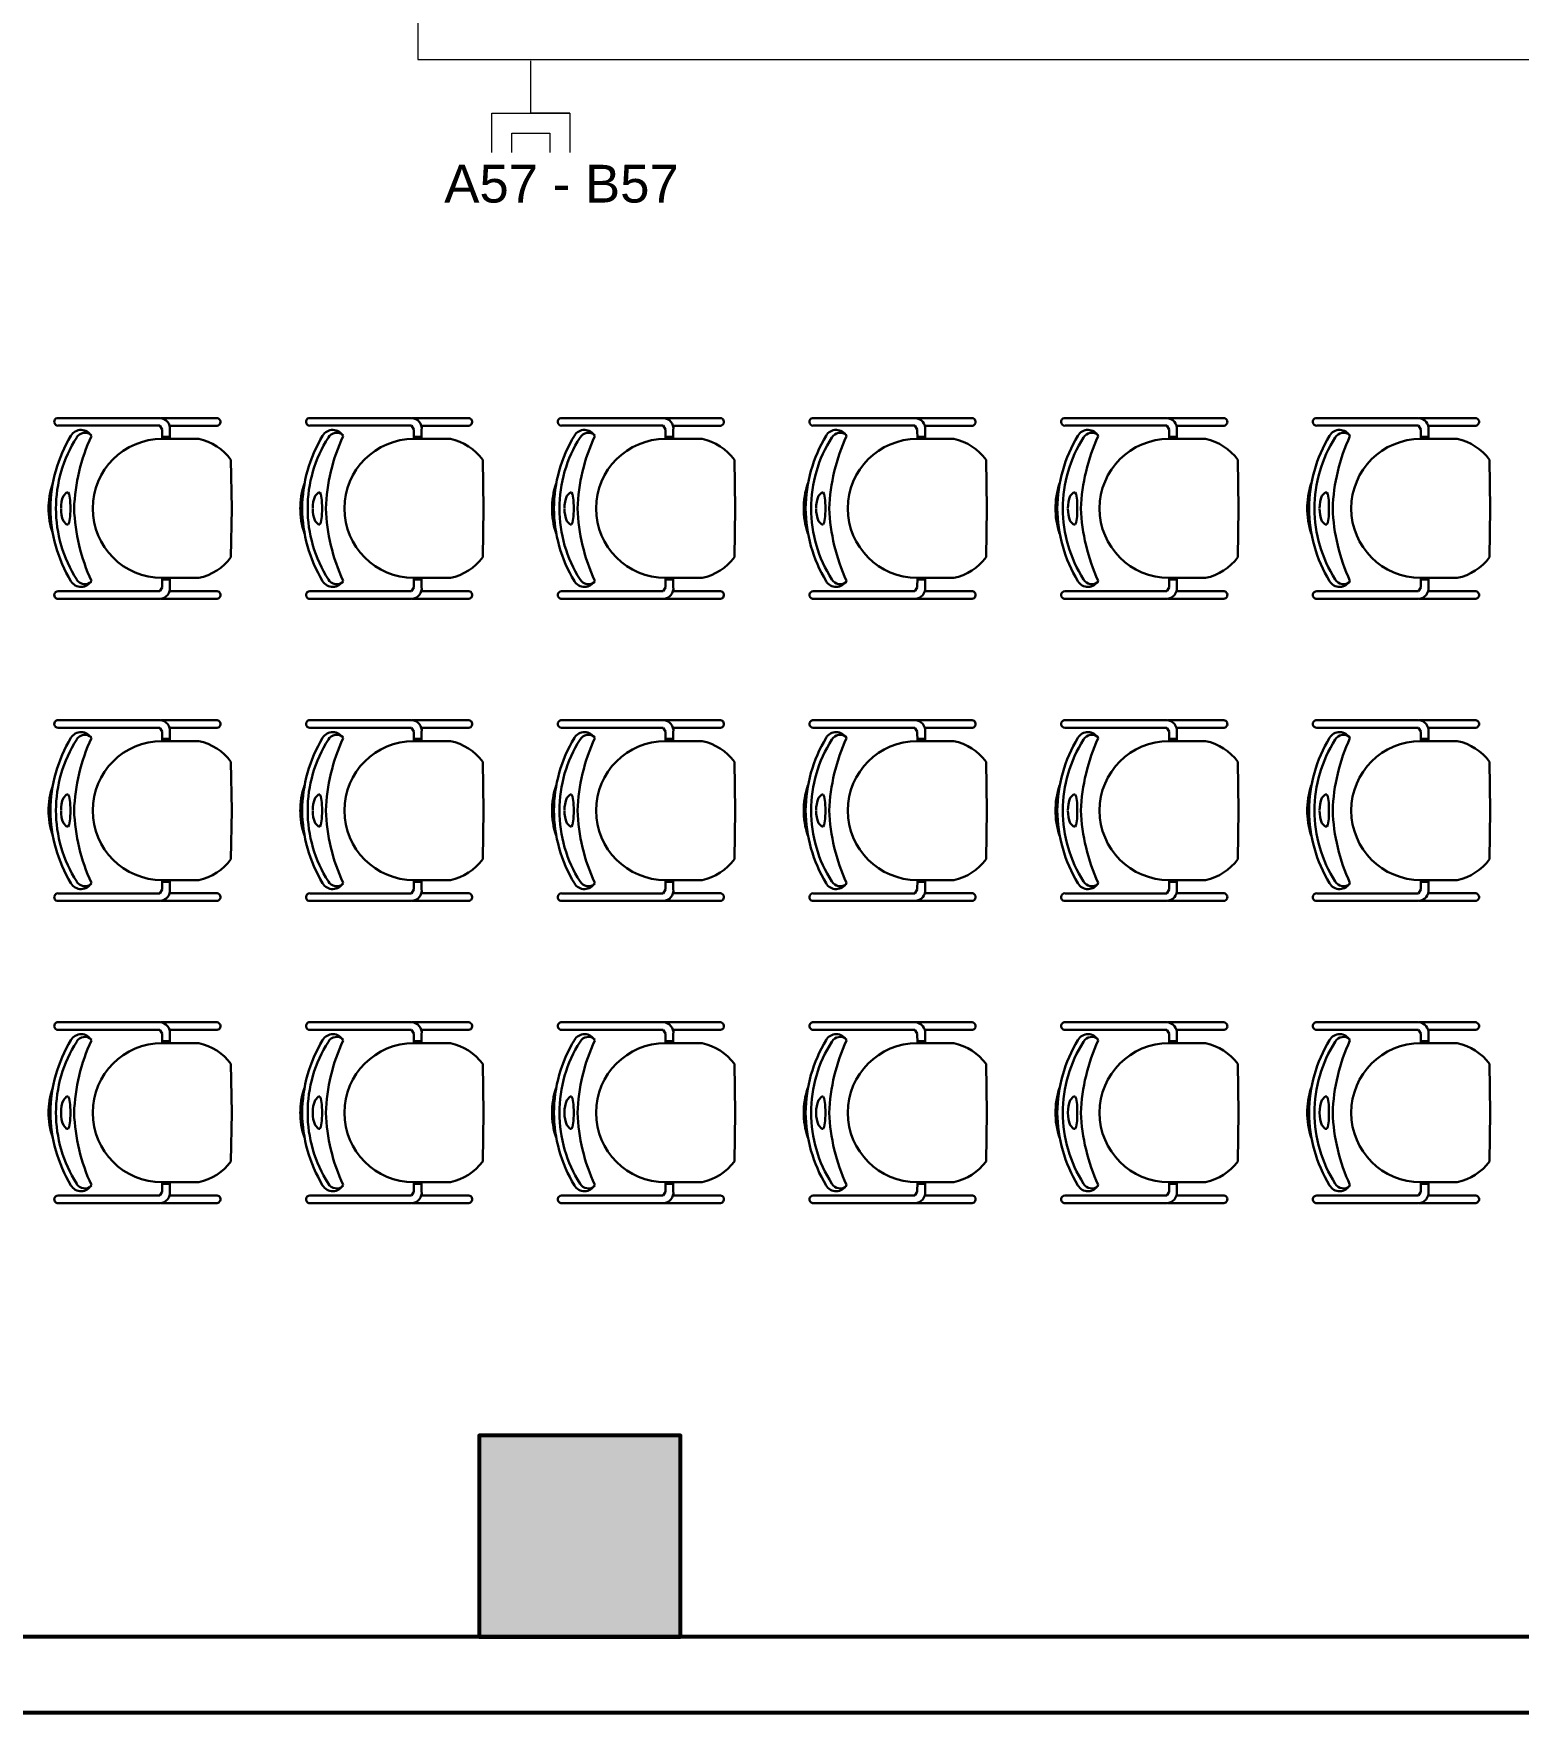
# Model space of a CAD drawing. Header units: millimetres. Extents: x 521 to 148073, y -17811 to 32040.
# Drawn here: x 69215 to 75278, y 1225 to 8079 of the extents above; entities that cross this region are included whole.
import ezdxf

# ---------------------------------------------------------------- set-up
doc = ezdxf.new("R2010")
doc.units = ezdxf.units.MM
doc.linetypes.add('DGN Style 2', pattern=[0.41784, 0.250704, -0.167136])
doc.linetypes.add('DGN Style 3', pattern=[0.584976, 0.41784, -0.167136])
for name, color, linetype, lineweight in [('nabytek', 7, 'Continuous', 30), ('OAP220', 1, 'Continuous', 30), ('OAP280', 2, 'Continuous', 53), ('OAP313', 1, 'Continuous', 0), ('OAP315', 5, 'Continuous', 0), ('OAP417', 2, 'Continuous', 0), ('RC3', 130, 'Continuous', 20)]:
    doc.layers.add(name, color=color, linetype=linetype, lineweight=lineweight)
doc.layers.add('srafa', color=7, linetype='Continuous')
doc.styles.add('PDF Arial', font='arial.ttf')

# ---------------------------------------------------------------- blocks, each defined once
blk = doc.blocks.new('*U14')
at = {"layer": 'OAP313', "linetype": 'DGN Style 2', "flags": 128}
for points in [[(-0.2658, 0.4363), (-0.2224, 0.3948), (-0.1879, 0.431), (-0.177, 0.4206), (-0.1425, 0.4568), (-0.1533, 0.4671), (-0.1188, 0.5033), (-0.1622, 0.5447), (-0.2658, 0.4363)], [(0.3018, -0.106), (0.2585, -0.0645), (0.293, -0.0284), (0.2821, -0.018), (0.3167, 0.0181), (0.3275, 0.0078), (0.3621, 0.0439), (0.4055, 0.0025), (0.3018, -0.106)], [(-0.2364, -0.5102), (-0.2002, -0.5447), (0.2585, -0.0645), (0.2223, -0.03), (-0.2364, -0.5102)]]:
    blk.add_lwpolyline(points, close=True, dxfattribs=at)
at = {"layer": 'OAP313', "linetype": 'DGN Style 2', "extrusion": (0, 0, -1)}
blk.add_arc((-0.2604, -0.0638), 0.6659, 313.76788, 43.52753, dxfattribs=at)
blk = doc.blocks.new('AP600-90_1')
at = {"layer": 'OAP313', "linetype": 'DGN Style 2', "rotation": 313.6892711747349}
blk.add_blockref('*U14', (-0.1319, 0.2915), dxfattribs=at)
blk = doc.blocks.new('*U12')
at = {"layer": 'OAP220'}
for p, q in [((0.4301, 0.1779), (0.5434, 0.013)), ((-0.217, -0.2665), (-0.1038, -0.4314))]:
    blk.add_line(p, q, dxfattribs=at)
at = {"layer": 'OAP220', "linetype": 'DGN Style 3'}
blk.add_line((-0.1575, -0.3531), (0.4896, 0.0913), dxfattribs=at)
at = {"layer": 'OAP313', "linetype": 'DGN Style 2', "rotation": 304.477440899856}
blk.add_blockref('AP600-90_1', (-0.217, -0.2665), dxfattribs=at)
blk = doc.blocks.new('AP600-90')
at = {"layer": 'OAP220', "rotation": 55.52255910014399}
blk.add_blockref('*U12', (-0.0969, 0.3297), dxfattribs=at)
blk = doc.blocks.new('*U31')
at = {"layer": 'OAP315', "flags": 128}
for points in [[(0.5135, 0.8005), (0.5597, 0.8195), (0.882, 0.0329), (0.8357, 0.014), (0.5135, 0.8005)], [(-0.691, -0.6116), (-0.6448, -0.5927), (-0.9671, 0.1938), (-1.0133, 0.1749), (-0.691, -0.6116)], [(0.9375, 0.0557), (0.882, 0.0329), (0.901, -0.0133), (0.8871, -0.019), (0.9061, -0.0653), (0.9199, -0.0596), (0.9389, -0.1059), (0.9944, -0.0831), (0.9375, 0.0557)], [(-0.7466, -0.6344), (-0.691, -0.6116), (-0.6721, -0.6579), (-0.6582, -0.6522), (-0.6392, -0.6985), (-0.6531, -0.7042), (-0.6342, -0.7504), (-0.6897, -0.7732), (-0.7466, -0.6344)]]:
    blk.add_lwpolyline(points, close=True, dxfattribs=at)
at = {"layer": 'OAP315', "extrusion": (0, 0, -1)}
blk.add_arc((-0.882, 0.0329), 0.85, 337.71765, 67.71765, dxfattribs=at)
at = {"layer": 'OAP315'}
blk.add_arc((-0.691, -0.6116), 0.85, 22.28235, 112.28235, dxfattribs=at)
blk = doc.blocks.new('B1500-91_1')
at = {"layer": 'OAP315', "rotation": 67.71764840910751}
blk.add_blockref('*U31', (-0.3039, 0.9314), dxfattribs=at)
blk = doc.blocks.new('*U208')
at = {"layer": 'nabytek', "lineweight": 30}
for p, q in [((80.1, 369.1), (-338.6, 369.1)), ((314.2, 369.1), (83.1, 369.1)), ((-334.8, 338), (80.4, 338)), ((80.4, 338), (89.9, 322.9)), ((89.9, 322.9), (90, 283.9)), ((121.4, 292.4), (90, 292.4)), ((90, 283.9), (239.1, 283.9)), ((90, 283.9), (123.4, 283.9)), ((314.2, 337.8), (119.8, 337.8)), ((121.4, 320.6), (121.4, 283.9)), ((121.4, 283.9), (121.4, 292.4)), ((370.8, 199), (373.9, 0)), ((-343.8, 0.4), (-343.8, 0.4)), ((-300.2, 65.4), (-313.5, 51.5)), ((-293.9, 65.4), (-300.2, 65.4)), ((-289.9, 57.7), (-293.9, 65.4)), ((-285.8, 33.2), (-289.9, 57.7)), ((-284.9, 0), (-285.8, 33.2)), ((-284.9, 0), (-285.8, -33.2)), ((-343.8, -0.4), (-343.8, -0.4)), ((-300.2, -65.4), (-313.5, -51.5)), ((-293.9, -65.4), (-300.2, -65.4)), ((-289.9, -57.7), (-293.9, -65.4)), ((-285.8, -33.2), (-289.9, -57.7)), ((370.8, -199), (373.9, 0)), ((-334.8, -338), (80.4, -338)), ((80.4, -338), (89.9, -322.9)), ((121.2, -290.6), (89.8, -290.6)), ((90, -283.9), (89.9, -322.9)), ((90, -283.9), (239.1, -283.9)), ((314.2, -337.8), (119.8, -337.8)), ((121.4, -320.6), (121.4, -283.9)), ((80.1, -369.1), (-338.6, -369.1)), ((314.2, -369.1), (83.1, -369.1))]:
    blk.add_line(p, q, dxfattribs=at)
for centre, radius, start, end in [((-334.9, 353.7), 15.8, 103.36431, 270.41095), ((78.9, 326.2), 42.9, 352.47808, 87.53397), ((312.4, 353.4), 15.7, 263.4994, 83.52005), ((218.1, -4.7), 584.4, 148.96102, 179.53525), ((192.1, 0.9), 535.9, 147.37019, 180.13956), ((-241.4, 273.1), 47.5, 27.54538, 150.28426), ((501.6, -28.5), 771.9, 155.22443, 177.88559), ((-225.4, 270), 39.3, 48.27217, 149.63151), ((90, 0), 283.9, 90, 180), ((192.5, 67.1), 221.8, 36.49289, 77.86177), ((-48, -1.7), 326, 161.45715, 180.30271), ((-48, 1.7), 326, 179.69729, 198.54285), ((218.1, 4.7), 584.4, 180.46475, 211.03898), ((192.1, -0.9), 535.9, 179.86044, 212.62981), ((-194.5, 2.8), 128.6, 157.76883, 180.79987), ((501.6, 28.5), 771.9, 182.11441, 204.77557), ((-194.5, -2.8), 128.6, 179.20013, 202.23117), ((90, 0), 283.9, 180, 270), ((192.5, -67.1), 221.8, 282.13823, 323.50711), ((-334.9, -353.7), 15.8, 89.58905, 256.63569), ((-241.4, -273.1), 47.5, 209.71574, 332.45462), ((-225.4, -270), 39.3, 210.36849, 311.72783), ((78.9, -326.2), 42.9, 272.46603, 7.52192), ((312.4, -353.4), 15.7, 276.47995, 96.5006)]:
    blk.add_arc(centre, radius, start, end, dxfattribs=at)
blk = doc.blocks.new('*U209')
at = {"layer": 'nabytek', "color": 0, "linetype": 'ByBlock', "lineweight": -2, "transparency": 16777216}
for p in [(0, 0), (1027.9, 0), (2055.8, 0), (3083.7, 0), (4111.6, 0), (5139.5, 0), (0, -1233.5), (1027.9, -1233.5), (2055.8, -1233.5), (3083.7, -1233.5), (4111.6, -1233.5), (5139.5, -1233.5), (0, -2467), (1027.9, -2467), (2055.8, -2467), (3083.7, -2467), (4111.6, -2467), (5139.5, -2467)]:
    blk.add_blockref('*U208', p, dxfattribs=at)

msp = doc.modelspace()

# ---------------------------------------------------------------- linework, layer by layer
at = {"layer": 'OAP280'}
for p, q in [((80491.3, 1533.5), (6790.9, 1533.2)), ((520.6, 1224.9), (80696.9, 1224.9))]:
    msp.add_line(p, q, dxfattribs=at)
at = {"layer": 'OAP280', "flags": 128}
msp.add_lwpolyline([(71034.6, 1533.4), (71856.9, 1533.4), (71856.9, 2355.8), (71034.6, 2355.8), (71034.6, 1533.4)], close=True, dxfattribs=at)
at = {"layer": 'OAP280'}
msp.add_solid([(71856.9, 1533.4), (71034.6, 1533.4), (71856.9, 2355.8), (71034.6, 2355.8)], dxfattribs=at)
at = {"layer": 'OAP417', "lineweight": 40}
for p, q in [((80491.3, 1533.5), (6790.9, 1533.2)), ((80696.9, 1224.8), (520.6, 1224.9))]:
    msp.add_line(p, q, dxfattribs=at)
at = {"layer": 'RC3'}
for p, q in [((70784.1, 11290.3), (70784.1, 7972.8)), ((70784.1, 7972.8), (79857.7, 7972.8)), ((71245.5, 7753.8), (71245.5, 7967.9)), ((71085.7, 7594.2), (71085.7, 7753.8)), ((71085.7, 7753.8), (71404.9, 7753.8)), ((71404.9, 7753.8), (71245.5, 7753.8)), ((71404.9, 7753.8), (71404.9, 7594.2)), ((71167.1, 7594.2), (71167.1, 7672.4)), ((71167.1, 7672.4), (71323.5, 7672.4)), ((71323.5, 7672.4), (71323.5, 7594.2))]:
    msp.add_line(p, q, dxfattribs=at)
at = {"layer": 'srafa'}
for p, q in [((6790.9, 1533.2), (80491.3, 1533.5)), ((80696.9, 1224.8), (520.6, 1224.9))]:
    msp.add_line(p, q, dxfattribs=at)

# ---------------------------------------------------------------- block references
at = {"layer": 'nabytek', "lineweight": 30}
msp.add_blockref('*U209', (69649.9, 6140.4), dxfattribs=at)
at = {"layer": 'OAP220', "xscale": -1027.900945623324, "yscale": 1027.900945623324, "zscale": 1027.900945623324, "rotation": 89.99999993868785}
msp.add_blockref('AP600-90', (68773.2, 9036.9), dxfattribs=at)
at = {"layer": 'OAP315', "xscale": -1027.900945623324, "yscale": 1027.900945623324, "zscale": 1027.900945623324, "rotation": 89.99999993868785}
msp.add_blockref('B1500-91_1', (71034.6, 8317.3), dxfattribs=at)

# ---------------------------------------------------------------- texts
at = {"layer": 'RC3', "insert": (70891.7, 7543.4), "char_height": 154.19, "attachment_point": 1, "style": 'PDF Arial'}
msp.add_mtext_dynamic_manual_height_columns('A57 - B57', width=6638.306, gutter_width=12.8, heights=[157.4], dxfattribs=at)

doc.saveas('drawing.dxf')
